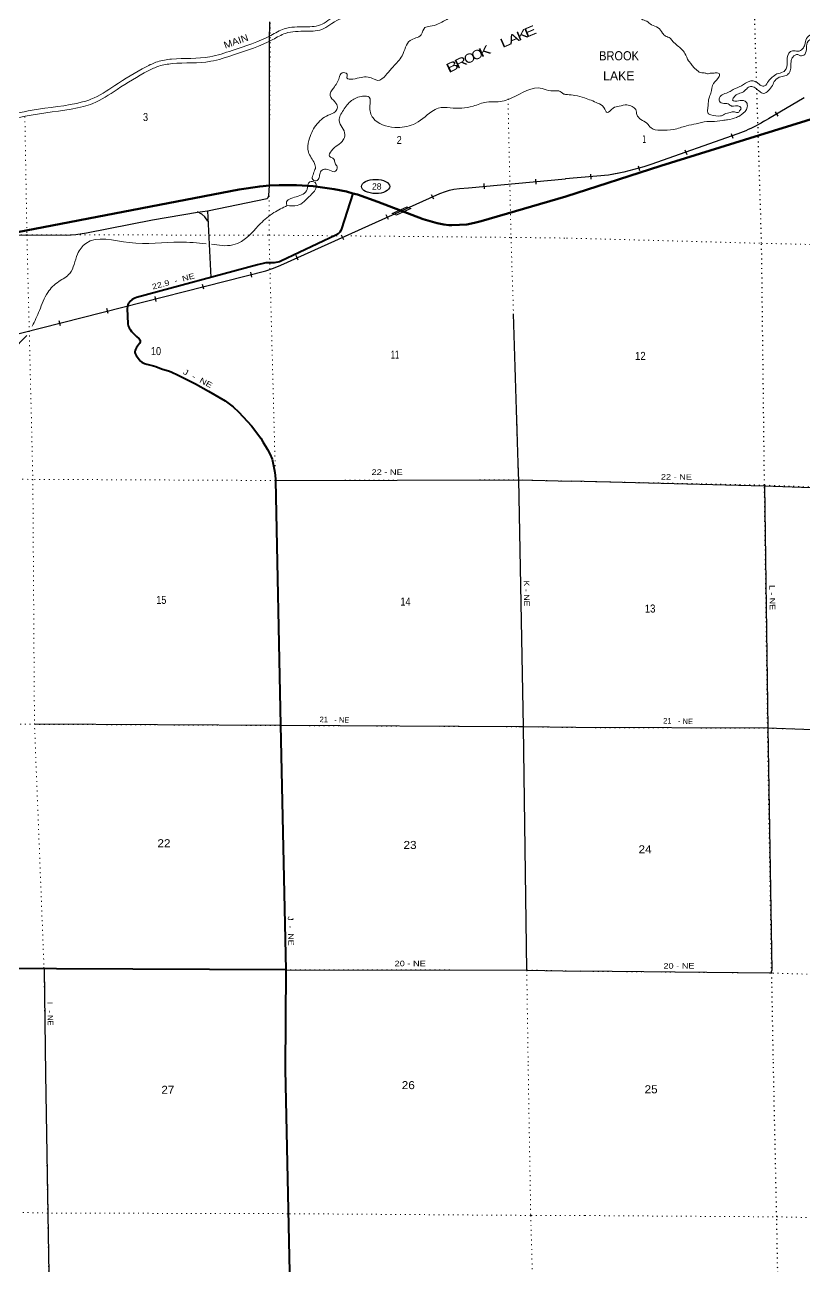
# Model space of a CAD drawing. Header units: feet. Extents: x 248627 to 501257, y -181930 to 5472.
# Drawn here: x 423776 to 440806, y -46077 to -18942 of the extents above; entities that cross this region are included whole.
import ezdxf
from ezdxf.enums import TextEntityAlignment as Align

# ---------------------------------------------------------------- set-up
doc = ezdxf.new("R2010")
doc.units = ezdxf.units.FT
doc.header["$LTSCALE"] = 70
doc.linetypes.add('DOTTED', pattern=[1.5, 0.3, -1.2])
doc.linetypes.add('MEDIUM_DASHED', pattern=[4.5, 3, -1.5])
for name, color, linetype, lineweight in [('17', 7, 'Continuous', 25), ('23', 7, 'Continuous', 70), ('26', 7, 'Continuous', 40), ('27', 7, 'Continuous', 40), ('29', 7, 'Continuous', 25), ('34', 7, 'Continuous', 25), ('39', 7, 'Continuous', 13), ('41', 7, 'MEDIUM_DASHED', 13), ('59', 7, 'Continuous', 13), ('6', 7, 'DOTTED', 25), ('7', 7, 'DOTTED', 13)]:
    doc.layers.add(name, color=color, linetype=linetype, lineweight=lineweight)
doc.layers.add('30', color=7, linetype='Continuous')

msp = doc.modelspace()

# ---------------------------------------------------------------- linework, layer by layer
at = {"layer": '17'}
msp.add_ellipse((431440.61, -22475.97), major_axis=(309.24, -1), ratio=0.500121, dxfattribs=at)
at = {"layer": '23'}
for points in [[(457683.54, -24630.21), (457269.12, -24490.73), (457032.6, -24416.04), (445317.34, -20468.26), (445153.67, -20413.79), (444911.66, -20356.47), (444664.99, -20324.77), (444199.55, -20284.74), (443978.67, -20291.41), (443614.67, -20312.33), (443568.3, -20318.57), (443184.34, -20370.17), (442559.74, -20509.67), (439830.2, -21352.79), (437675.08, -22024.35), (435595.23, -22692.39)], [(418540.17, -24448.1), (428456.23, -22539.22), (428910.3, -22474.52), (429124.31, -22456.94)], [(429124.31, -22456.94), (429128.8, -22456.57), (429334.64, -22449.76), (429715.81, -22444.35), (430073.51, -22468.82), (430535.18, -22531.61), (430805.62, -22586.59), (430946.64, -22625.95)], [(430946.64, -22625.95), (431047.91, -22654.21), (431488.64, -22813.97), (432479.48, -23190.58), (432786.52, -23281.48), (432932.48, -23309.63), (433041.25, -23319.32), (433107, -23319.82), (433272.77, -23316.09), (433432.85, -23303.69), (433605.56, -23273.35), (433688.45, -23251.44), (433745.54, -23235.27), (435595.23, -22692.39)]]:
    msp.add_lwpolyline(points, dxfattribs=at)
at = {"layer": '26'}
msp.add_line((429482.23, -39600.68), (429464.49, -41777.99), dxfattribs=at)
for points in [[(430946.64, -22625.95), (430695.34, -23401.22), (430678.51, -23439.7), (430655.84, -23472.14), (430619.62, -23507.93), (430570.05, -23541.56), (429368.23, -24111.9), (429338.78, -24122.76), (429303.14, -24132.06), (429258.2, -24139.82), (429225.66, -24141.37), (429084.63, -24142.92), (429041.24, -24144.47), (429011.01, -24148.69), (428856.52, -24190.66), (426216.9, -24900.41), (426180.02, -24914.71), (426151.81, -24928.32), (426122.37, -24948.48), (426065.03, -24996.55), (426060.23, -25004.64), (426049.53, -25015.93), (426041.01, -25028.34), (426029.39, -25060.12), (426020.09, -25096.56), (426015.39, -25142.09), (426028.94, -25476.29), (426037.14, -25519.9), (426055.73, -25563.32), (426082.08, -25606.74), (426107.13, -25642.61), (426216.98, -25758.23), (426274.24, -25809.87), (426288.57, -25827.31), (426294.77, -25842.04), (426297.1, -25869.17), (426294.39, -25881.2), (426280.93, -25908.6), (426219.46, -25995.88), (426191.32, -26040.13), (426183.58, -26061.84), (426180.19, -26088.96), (426180.48, -26105.26), (426188.23, -26130.07), (426209.24, -26173.23), (426278.11, -26266.52), (426306, -26297.54), (426333.47, -26316.9), (426394.33, -26345.61), (426438.55, -26360.06), (426587.84, -26398.72), (426636.09, -26413.83), (426761.55, -26463.29), (426933.63, -26513.08), (426984.77, -26533.23), (427110.98, -26592.42), (427503.42, -26793.58), (427786.71, -26947.6), (428153.13, -27163.15), (428327.56, -27293.81), (428451.45, -27407.64), (428726.22, -27708.78), (428934.28, -27980.43), (428979.98, -28055.18), (429081.69, -28224.55), (429128.75, -28321.89), (429178.34, -28439.74), (429212.44, -28585.5), (429242.16, -28726.24), (429253.24, -28866.66), (429254.54, -28903.16), (429360.36, -34249.75), (429482.23, -39600.68)], [(429482.23, -39600.68), (419445.52, -39552.39)], [(429464.49, -41777.99), (430100.2, -71443.5), (430226.01, -82253.6), (430288.3, -87605.76)]]:
    msp.add_lwpolyline(points, dxfattribs=at)
at = {"layer": '29'}
for p, q in [((427765.9, -23006.68), (427838.74, -24464.32)), ((424195.27, -39573.11), (424229.69, -41876.71)), ((440058.61, -39670.87), (435922.43, -39630.6)), ((424229.69, -41876.71), (424364.84, -50159.89))]:
    msp.add_line(p, q, dxfattribs=at)
for points in [[(429124.31, -22456.94), (429122.28, -21861.68), (429122.28, -21571.02), (429123.43, -19301.43), (429132.59, -18876.54)], [(424687.49, -23538.84), (424891.73, -23523.1), (425121.1, -23489.36), (426562.39, -23202.94), (427547.11, -23033.89), (427770.02, -23005.84), (429072.43, -22741.77), (429093.48, -22718.27), (429104.79, -22676.46), (429124.31, -22456.94)], [(427777.31, -23234.98), (427707.89, -23141.5), (427646.26, -23084.77), (427548.29, -23033.69)], [(407912.89, -24019), (407965.9, -23858.55), (408021.19, -23755.29), (408096.2, -23673.49), (408199.87, -23593.46), (408339.98, -23526.29), (408407.23, -23505.26), (408484.43, -23485.15), (408543.52, -23485.15), (413196.03, -23490.35), (418540.62, -23549.01), (423821.6, -23532.56), (424687.49, -23538.84)], [(434743.13, -39604.49), (434670.07, -34286.26), (434569.49, -28882.37), (434564.57, -28754.87), (434453.15, -25256.48)], [(429254.54, -28903.16), (434569.5, -28889.92), (435716.12, -28918.33)], [(446033.64, -29247.46), (439929.67, -29024.39), (435716.12, -28918.33)], [(439939.37, -29004.06), (440009.83, -34317.93), (440098.88, -39616.1)], [(435819.86, -34304.82), (434670.07, -34286.26), (434567.95, -34286.7), (429360.45, -34259.11), (423984.41, -34233.1)], [(450418.25, -34661.19), (445680.75, -34512.49), (444766.93, -34488.57), (440001.78, -34318.08), (435819.86, -34304.82)], [(429482.23, -39600.68), (434743.13, -39604.49), (435922.43, -39630.6)]]:
    msp.add_lwpolyline(points, dxfattribs=at)
msp.add_arc((440037.71, -39613.27), 61.29, 289.95054, 357.35907, dxfattribs=at)
at = {"layer": '34', "lineweight": 13}
for p, q in [((440805.88, -20539.12), (440023.14, -20994.58)), ((439352.93, -21327.08), (437455.25, -21994.02)), ((436529.84, -22228.31), (435583.65, -22309.78))]:
    msp.add_line(p, q, dxfattribs=at)
at = {"layer": '34'}
for p, q in [((440175.26, -20844.16), (440230.89, -20939.77)), ((439212.49, -21316.96), (439249.16, -21421.32)), ((438201.8, -21674.94), (438238.47, -21779.29)), ((436134.28, -22208.67), (436143.77, -22318.87)), ((437176.75, -22021.29), (437206.54, -22127.81)), ((433823.98, -22524.5), (433813.87, -22414.35)), ((434949.77, -22422.92), (434939.66, -22312.77)), ((432710.91, -22756.39), (432665.48, -22655.54)), ((431719.87, -23199.99), (431674.44, -23099.14)), ((430743.35, -23642.77), (430697.92, -23541.92)), ((429752.31, -24086.37), (429706.88, -23985.52)), ((428739.23, -24457.4), (428712, -24350.19)), ((427686.22, -24722.19), (427658.99, -24614.99)), ((426647.66, -24988.7), (426620.43, -24881.5)), ((425594.65, -25253.5), (425567.42, -25146.29)), ((424556.08, -25520.01), (424528.85, -25412.8))]:
    msp.add_line(p, q, dxfattribs=at)
for points in [[(440806.4, -20540.09), (440023.71, -20995.52), (439974.07, -21026.28), (439920.39, -21058.56), (439865.65, -21090.09), (439810.88, -21120.48), (439755.38, -21149.98), (439699.05, -21178.25), (439642.81, -21205.72), (439585.84, -21232.31), (439528.05, -21257.67), (439470.34, -21282.24), (439412.24, -21305.78), (439353.31, -21328.11), (437455.61, -21995.06)], [(437455.61, -21995.06), (437413.42, -22009.18), (437304.87, -22043.58), (437195.22, -22075.53), (437086, -22106.07), (436975.79, -22134.8), (436864.48, -22161.07), (436753.59, -22185.96), (436642.36, -22208.9), (436529.99, -22229.4), (435588.84, -22310.44)], [(421006.44, -26362.67), (429040.81, -24321.76), (429208.88, -24264.86), (429368.77, -24199.27), (432845.44, -22633.04), (432971.75, -22583.74), (433053.61, -22554.84), (433151.65, -22531.95), (433271.14, -22518.39), (433468.09, -22503.61), (435587.86, -22310.48)]]:
    msp.add_lwpolyline(points, dxfattribs=at)
at = {"layer": '34', "lineweight": 13}
msp.add_lwpolyline([(421006.68, -26363.74), (429041.12, -24322.82), (429209.27, -24265.89), (429369.2, -24200.28), (432845.87, -22634.05), (432972.13, -22584.77), (433053.92, -22555.9), (433151.84, -22533.04), (433271.24, -22519.49), (433468.18, -22504.71), (435587.77, -22310.12)], dxfattribs=at)
for centre, radius, start, end in [((438096.82, -17953.46), 3599.87, 290.42199, 302.35123), ((435395.78, -15804.18), 6523.45, 280.01136, 288.40322)]:
    msp.add_arc(centre, radius, start, end, dxfattribs=at)
at = {"layer": '39'}
for points in [[(434688.58, -14836.43), (434561.15, -15321.23), (434342.17, -15982.14), (434086.53, -16793.85), (433916.91, -17161.49), (433516.35, -17725.45), (433127.41, -18139.18), (432879.26, -18228.14), (432692.85, -18383.12), (432482.85, -18484.56), (432191.65, -18505.3), (431721.42, -18438.15), (431487.64, -18493.18), (430944.81, -18700.68), (430486.88, -18909.94), (430311.76, -19023.17), (429920.56, -19083.56), (429473.4, -19128.31), (429194.3, -19264.32), (428338.05, -19598.54), (427838.14, -19740.13), (426994.86, -19791.17), (426703.41, -19845.61), (426473.87, -19947.43), (425790.93, -20355.53), (425260.5, -20662.53), (425060.95, -20725.56), (423957.71, -20906.56), (423248.25, -21053.29), (422473.92, -21225.46), (421834.85, -21383.32), (421558.84, -21400.95), (420619.32, -21316.95), (420120.57, -21207.17), (419933.04, -21039.13), (419783.97, -20903.39), (419643.1, -20898.41), (419381.41, -20962.44), (418801.2, -21098.41), (418400.11, -21146.88)], [(434575.6, -14801.22), (434465.24, -15292.76), (434247.01, -15951.39), (433993.06, -16757.74), (433830, -17111.16), (433438.79, -17661.95), (433071.02, -18053.16), (432828.9, -18139.96), (432638.33, -18298.4), (432456.62, -18386.17), (432195.21, -18404.79), (431716.88, -18336.49), (431458.2, -18397.38), (430906.14, -18608.41), (430438.69, -18822.01), (430275.4, -18927.6), (429907.94, -18984.32), (429445.66, -19030.59), (429154.15, -19172.64), (428306.17, -19503.64), (427821.3, -19640.97), (426982.61, -19691.73), (426673.55, -19749.46), (426427.78, -19858.48), (425740.23, -20269.33), (425219.91, -20570.48), (425037.68, -20628.04), (423939.48, -20808.21), (423227.27, -20955.51), (422451.07, -21128.1), (421819.55, -21284.09), (421560.11, -21300.66), (420634.58, -21217.92), (420167.73, -21115.16), (420000.07, -20964.92), (419824.17, -20804.75), (419632.79, -20797.98), (419358.12, -20865.19), (418782.6, -21000.06), (418402.89, -21046.92)], [(435470.89, -16133.31), (435394.81, -16142.16), (435312.7, -16223.14), (435122.58, -16407.77), (435015.61, -16627.23), (434810.11, -16971.31), (434588.52, -17198.8), (434420.31, -17252.08), (434185.43, -17409.27), (434075.9, -17596.54), (433966.15, -17771.72), (433746.61, -18001.19), (433547.5, -18248.44), (433220.57, -18673.2), (432965.77, -18842.83), (432631.79, -18973.53), (432517.54, -19003.71), (432435.63, -19158.26), (432196.18, -19283.3), (432022.71, -19616.75), (431821.48, -19857.99), (431667.57, -20039.98), (431482.35, -20158.03), (431409.37, -20129.07), (431275.7, -20083.02), (430940.23, -20127.1), (430814.99, -20103.07), (430817.64, -20022.43), (430708.4, -19992.07), (430645.86, -20101.96), (430520.81, -20323.75), (430447.15, -20490.25), (430550.1, -20623.48), (430606.52, -20743.4), (430563.79, -20834.81), (430406.17, -20918.13), (430134.22, -21144.47), (429984.73, -21467.44), (429973.02, -21723.54), (430104.1, -21971.13), (430124.08, -22079.59), (430102.91, -22136.38), (430064.55, -22247.86), (430055.46, -22304.44), (430144.88, -22353.27), (430208.01, -22277.62), (430226.51, -22182.6), (430291.62, -22104.91), (430436.85, -22120.53), (430564.1, -22144.53), (430598.67, -22047.21), (430557.04, -21967.33), (430529.35, -21879.15), (430433.61, -21814.31), (430473.88, -21696.75), (430733.54, -21458.53), (430769.78, -21341.04), (430643.73, -21034.92), (430736.51, -20809.66), (430916.11, -20599.02), (431158.1, -20504.16), (431301.38, -20523.85), (431314.73, -20715.04), (431385.67, -20977.78), (431860.31, -21183.16), (432265.88, -21117.72), (432671.82, -20838.69), (432811.5, -20765.75), (433071.07, -20757.24), (433569.75, -20720.41), (433864.17, -20630.7), (434073.49, -20627.08), (434418.3, -20540.53), (435077.11, -20331.68), (435269.32, -20386.79), (435442.48, -20387.83), (435552.63, -20456.75)], [(435470.89, -16133.31), (435547.17, -16174.95), (435603.53, -16175.96), (435730.52, -16189.8), (435804.72, -16176.38), (435879, -16166.98), (435931.01, -16149.93), (435966.97, -16135.17), (436006.63, -16102.21), (436050.07, -16055.07), (436116.97, -16084.11), (436138.37, -16273.19), (436128.45, -16396.32), (436140.33, -16500.92), (436147.21, -16549.17), (436115.09, -16668.67), (436029.08, -16813.32), (435915.06, -16966.53), (436006.62, -17025.36), (435981.06, -17174.97), (435861.25, -17342.4), (435774.62, -17450.78), (435682.79, -17607.63), (435642.38, -17713.16), (435689.9, -17784.87), (435673.49, -17881.92), (435710.81, -17945.75), (435824.25, -17990.07), (435895.53, -18039.18), (435990.33, -18168.49), (436067.28, -18197.35), (436134.11, -18222.35), (436220.98, -18242.96), (436327.96, -18263.22), (436386.33, -18264.19), (436461.9, -18329.34), (436537.51, -18396.52), (436664.6, -18531.3), (436779.77, -18559.47), (436889.89, -18644.16), (436999.2, -18682.51), (437152.76, -18720.07), (437257.05, -18816.96), (437366.54, -18865.39), (437470.48, -18942.13), (437616.49, -19008.04), (437711.04, -19123.25), (437778.57, -19188.56), (437875.92, -19233.17), (437939.57, -19306.6), (438033.63, -19393.6), (438199.64, -19568), (438280.92, -19729.8), (438328.23, -19789.42), (438387.93, -19866.96), (438437.04, -19914.45), (438542.89, -19985.12), (438643.7, -19997.42), (438710.36, -20012.34), (438754.39, -19999.46), (438798.68, -20000.68), (438881.03, -19993.16), (438957.99, -20022.01), (438948.84, -20074.58), (438824.7, -20223.95), (438768.01, -20434.59), (438727.6, -20540.12), (438706.27, -20701.75), (438699.53, -20776.45), (438711.37, -20879.03), (438727.74, -20894.87), (438768.25, -20910.26), (438975.9, -20934.76), (439015.92, -20921.95), (439067.76, -20894.81), (439189.81, -20856.34), (439282.19, -20846.62), (439366.87, -20857.2), (439404.21, -20806.14), (439425.81, -20775.52), (439396.77, -20725.65), (439219.6, -20718.75), (439148.37, -20671.65), (439083.83, -20662.73), (438968.63, -20632.55), (438956.92, -20538.02), (439167.94, -20409.27), (439251.53, -20357.38), (439433.19, -20275.51), (439620.53, -20173.39), (439711.04, -20171.77), (439798.43, -20222.6), (439861.63, -20269.84), (439942.25, -20278.48), (440022.92, -20174.23), (440105.92, -20088.09), (440211.22, -20011.62)], [(443625.17, -20240.42), (443053.54, -19982.8), (442937.28, -19892.17), (442823.1, -19805.53), (442706.21, -19678.63), (442594.76, -19517.37), (442500.38, -19412.23), (442416.24, -19317), (442336.95, -19270.04), (442224.11, -19259.97), (442138.57, -19315.93), (442067.64, -19401.86), (441980.38, -19473.97), (441850.06, -19500.49), (441785.77, -19505.68), (441653.63, -19542.31), (441500.95, -19555.13), (441437.75, -19507.89), (441291.89, -19450.04), (441240.41, -19382.43), (441159.15, -19337.53), (441063.64, -19282.81), (440976.59, -19252.12), (440892.96, -19301.99), (440857.21, -19443.73), (440817.46, -19587.55), (440727.48, -19619.4), (440668.66, -19592.23), (440556.95, -19646.64), (440524.02, -19719.8), (440514.37, -19859.05), (440492.2, -19972.32), (440415.06, -20048.28), (440296.85, -20076.6), (440171.51, -20157.46), (440111.09, -20269.4), (440018.57, -20385.95), (439920.93, -20440.11), (439833.74, -20401.36), (439737.77, -20320.44), (439634.6, -20288.03), (439550.97, -20337.9), (439451.81, -20420.3), (439345.84, -20458.49), (439266.66, -20532.47), (439243.47, -20587.31), (439374.55, -20605.11), (439479.03, -20597.19), (439544.17, -20640.36), (439562.05, -20742.84), (439432.18, -20910.45), (439324.56, -20968.81), (439132.28, -21018.62), (439025.89, -21032.62), (438782.92, -21059.16), (438678.3, -21059.02), (438447.7, -21103.47), (438233.27, -21151.66), (437952.95, -21229.25), (437663.54, -21246.53), (437459.42, -21193.76), (437371.18, -21094.56), (437234.91, -21010.33), (437150.59, -20905.02), (437128.58, -20796.57), (437044.93, -20729.54), (436933.64, -20693.24), (436765.11, -20720.45), (436631.06, -20763.17), (436499.97, -20860.25), (436429.62, -20748.64), (436293.14, -20652.33), (436003.46, -20538.6), (435797.32, -20485.86), (435632.01, -20466.66), (435552.63, -20456.75)], [(440211.22, -20011.62), (440345.35, -19972.94), (440387.09, -19943.97), (440436.22, -19761.68), (440434.47, -19660.93), (440550.5, -19507.68), (440665.39, -19519.73), (440771.11, -19467.44), (440821.86, -19377.85), (440855.74, -19244.21), (440976.85, -19151.34), (441140.78, -19206.85), (441225.82, -19237.57), (441345.78, -19310), (441457.14, -19350.33), (441616.52, -19375.68), (441777.28, -19364.74), (441886.31, -19386.97), (442010.13, -19334.36), (442098.32, -19199.75), (442328.67, -19141.19), (442373.27, -19160.55), (442448.85, -19225.71), (442510.1, -19277.01), (442618.24, -19363.76), (442720.81, -19476.81), (442820.94, -19565.72), (442908.93, -19650.81), (443019.65, -19769.76), (443074.97, -19827.22), (443179.69, -19948.29), (443269.45, -20019.24), (443692.33, -20154.68), (444011.15, -20341.33)], [(429505.83, -22892.23), (429725.29, -22892.46), (430015.41, -22669.84), (430144.8, -22466.11), (430119.37, -22391.99), (430002.32, -22375.88), (429942.72, -22540.12), (429707.88, -22699.33), (429490.84, -22840.1), (429505.79, -22890.21)], [(429505.83, -22892.23), (429218.58, -23048.31), (428924.71, -23287.12), (428512.58, -23675.07), (428322.65, -23752.9), (427851.42, -23734.95)], [(427739.04, -23727.95), (427169.95, -23690.21), (426056.81, -23703.39), (425106.8, -23719.8), (424927.61, -23954.62), (424757.67, -24376.67), (424517.1, -24554.11), (424275.55, -24792.02), (424095.1, -25188.05), (423937.66, -25530.79)], [(423821.17, -25731.43), (423648.42, -25909.07), (423331.77, -26228.87)]]:
    msp.add_spline(points, degree=3, dxfattribs=at)
at = {"layer": '59'}
for p, q in [((431794.46, -23063.94), (432120.92, -22920.57)), ((431794.46, -23063.94), (431894.44, -23101.94)), ((431894.44, -23101.94), (432220.89, -22958.57)), ((432120.92, -22920.57), (432220.89, -22958.57))]:
    msp.add_line(p, q, dxfattribs=at)
msp.add_lwpolyline([(431815.57, -23063.4), (432121.13, -22929.21), (432199.78, -22959.11), (431894.23, -23093.3)], close=True, dxfattribs=at)
at = {"layer": '6'}
for points in [[(439767.74, -20202.25), (439712.11, -18385.93), (439659.96, -13083.82), (439591.55, -7771.92), (439547.3, -6233.14)], [(440132.18, -41570.25), (440097.04, -39669.8), (440009.83, -34317.93), (439939.37, -29004.06), (439875.44, -23718.29), (439772.36, -20353.05)], [(440504.01, -59880.09), (440425.47, -55605.12), (440305.82, -50319.45), (440205.86, -44999.38), (440132.18, -41570.25)]]:
    msp.add_lwpolyline(points, dxfattribs=at)
at = {"layer": '7'}
for points in [[(429464.49, -41777.99), (429482.23, -39600.68), (429360.45, -34259.11), (429254.54, -28903.16), (429112.25, -23539.78), (429141.19, -18181.51), (429054.66, -12899.78), (428811.18, -7622.77), (428685.68, -2299.4), (428643.16, 2342.94)], [(434334.08, -20563.3), (434400.11, -23589.48), (434569.5, -28889.92), (434670.07, -34286.26), (434743.13, -39604.49), (434774.57, -41676.62)], [(423776.77, -20947.15), (423821.09, -23532.46), (423950.99, -28877.92), (423986.08, -34212.93), (424194.17, -39538.9), (424229.69, -41876.71)], [(406548.35, -23455.04), (407904.8, -23479), (413196.03, -23490.35), (418544.44, -23549.07), (423821.09, -23532.46), (429112.25, -23539.78), (434400.11, -23589.48), (435613.76, -23603.86)], [(435613.76, -23603.86), (439875.44, -23718.29), (445118.56, -23839.9), (450403.12, -23914.4), (455730.7, -23802.7), (460899.36, -23691.84), (465055.03, -23743.85)], [(435716.12, -28918.33), (434569.5, -28889.92), (429254.54, -28903.16), (423950.99, -28877.92), (421123.09, -28869.09)], [(466852.67, -29125.92), (466318.02, -29153.65), (460975, -29072.13), (455812.06, -29164.76), (450541.32, -29305.67), (445206.16, -29213.93), (439939.37, -29004.06), (435716.12, -28918.31)], [(410517.24, -34088.78), (413378.44, -34130.21), (418736.5, -34164.59), (423984.41, -34233.1), (429360.45, -34259.11), (434670.07, -34286.26), (435819.86, -34304.82)], [(435819.86, -34304.82), (440009.83, -34317.93), (445275.96, -34489.52), (450574.37, -34666.57), (455856.09, -34462.98), (461125.94, -34386.58), (466415.23, -34386.42), (466960.93, -34362.19)], [(435922.43, -39630.6), (434743.13, -39604.49), (429482.23, -39600.68), (424182.64, -39571.34), (418884.48, -39507.72), (413516.33, -39522.14), (408239.6, -39367.21), (404773.59, -39378.54)], [(464005.18, -39650.25), (461162.59, -39723.23), (455945.46, -39707.98), (450687.89, -39796.26), (445387.24, -39836.93), (440097.04, -39669.8), (435922.43, -39630.6)], [(430288.3, -87605.76), (430222.92, -81988.4), (430159.27, -76695.23), (430093.03, -71351.62), (429982.85, -66058.45), (429875.9, -60791.74), (429756.01, -55403.65), (429645.46, -50222.96), (429528.64, -44915.83), (429464.49, -41777.99)], [(434774.57, -41676.62), (434829.97, -44968.11), (434984.41, -50294.08), (435067.59, -55558.05), (435161.61, -59941.06)], [(424229.69, -41876.71), (424274.96, -44916.94), (424364.84, -50159.89), (424414.18, -55325.58), (424415.96, -55450.97)], [(436013.52, -44971), (434829.97, -44968.11), (429524.75, -44929.92), (424277.36, -44916.94), (418901.65, -44799.33), (417507.7, -44795.19)], [(436013.52, -44971), (440205.86, -44999.38), (445579.8, -45117.64), (450831.5, -45090.58), (456101.26, -45061.29), (461331, -45046.55), (466673.61, -45062.65), (467179.64, -45033.2)]]:
    msp.add_lwpolyline(points, dxfattribs=at)

# ---------------------------------------------------------------- texts
at = {"layer": '17'}
msp.add_text('28', height=140, dxfattribs=at).set_placement((431466.66, -22544.28), align=Align.CENTER)
at = {"layer": '27'}
for s, rotation, width, p in [('22.9  -  NE', 15.05, 1.25, (426572.71, -24730.43)), ('J  -  NE', 332.361, 1.3, (427220.25, -26564.42)), ('J  -  NE', 271.157, 1.2, (429522.1, -38429.43))]:
    msp.add_text(s, height=120, rotation=rotation, dxfattribs=dict(at, width=width)).set_placement(p)
at = {"layer": '30'}
for s, rotation, width, p in [('22 - NE', 359.727, 1.25, (431693.03, -28780.87)), ('22 - NE', 359.727, 1.25, (438014.02, -28884.31)), ('K - NE', 270.913, 1.2, (434683.11, -31373.35)), ('L - NE', 270.913, 1.2, (440050.99, -31461.73)), ('20 - NE', 0.117, 1.25, (432196.91, -39520.87)), ('20 - NE', 0.117, 1.25, (438070.29, -39573.14))]:
    msp.add_text(s, height=120, rotation=rotation, dxfattribs=dict(at, width=width)).set_placement(p, align=Align.CENTER)
for s, rotation, p in [('21   - NE', 358.661, (430541.74, -34192.14)), ('21   - NE', 358.661, (438049.29, -34221.9)), ('I   - NE', 271.529, (424271.95, -40561.76))]:
    msp.add_text(s, height=120, rotation=rotation, dxfattribs=at).set_placement(p, align=Align.CENTER)
at = {"layer": '41'}
for s, rotation, width, p in [('E', 22.899, 1.45, (434857.12, -19174.63)), ('L', 23.874, 1.35, (434308.8, -19410.25)), ('A', 22.899, 1.3, (434491.89, -19331.58)), ('K', 22.899, 1.35, (434682.02, -19250)), ('O', 25.064, 1.15, (433700.08, -19681.71)), ('K', 25.064, 1.4, (433865.42, -19606.54)), ('B', 26.318, 1.5, (433160.59, -19940.43)), ('R', 26.318, 1.35, (433347.57, -19850.33)), ('O', 25.064, 1.15, (433534.1, -19759.82))]:
    msp.add_text(s, height=200, rotation=rotation, dxfattribs=dict(at, width=width)).set_placement(p, align=Align.CENTER)
at = {"layer": '41', "width": 1.1}
msp.add_text('MAIN', height=150, rotation=19.43, dxfattribs=at).set_placement((428154.58, -19464.25))
at = {"layer": '41', "width": 0.9}
msp.add_text('BROOK', height=200, dxfattribs=at).set_placement((436325.91, -19718.68))
at = {"layer": '41'}
msp.add_text('LAKE', height=200, dxfattribs=at).set_placement((436413.32, -20155.71))
at = {"layer": '7'}
for s, width, p in [('3', 0.85, (426357.98, -21045.66)), ('2', 0.85, (431901.61, -21547.36)), ('10', 0.85, (426531.82, -26161.5)), ('11', 0.65, (431771.82, -26238.22)), ('15', 0.85, (426647.2, -31599.9)), ('14', 0.85, (431984.19, -31636.03)), ('22', 1.1, (426673.1, -36919.64)), ('23', 1.1, (432050.21, -36957.02)), ('26', 1.1, (432011.84, -42207.63)), ('27', 1.1, (426757.8, -42309.14)), ('25', 1.1, (437318.38, -42297.85))]:
    msp.add_text(s, height=175, dxfattribs=dict(at, width=width)).set_placement(p)
for s, width, p in [('1', 0.45, (437274.88, -21524.5)), ('12', 0.9, (437110.26, -26269.88)), ('13', 0.9, (437323.04, -31791.9)), ('24', 1.1, (437187.5, -37053.97))]:
    msp.add_text(s, height=175, rotation=1.028, dxfattribs=dict(at, width=width)).set_placement(p)

doc.saveas('drawing.dxf')
